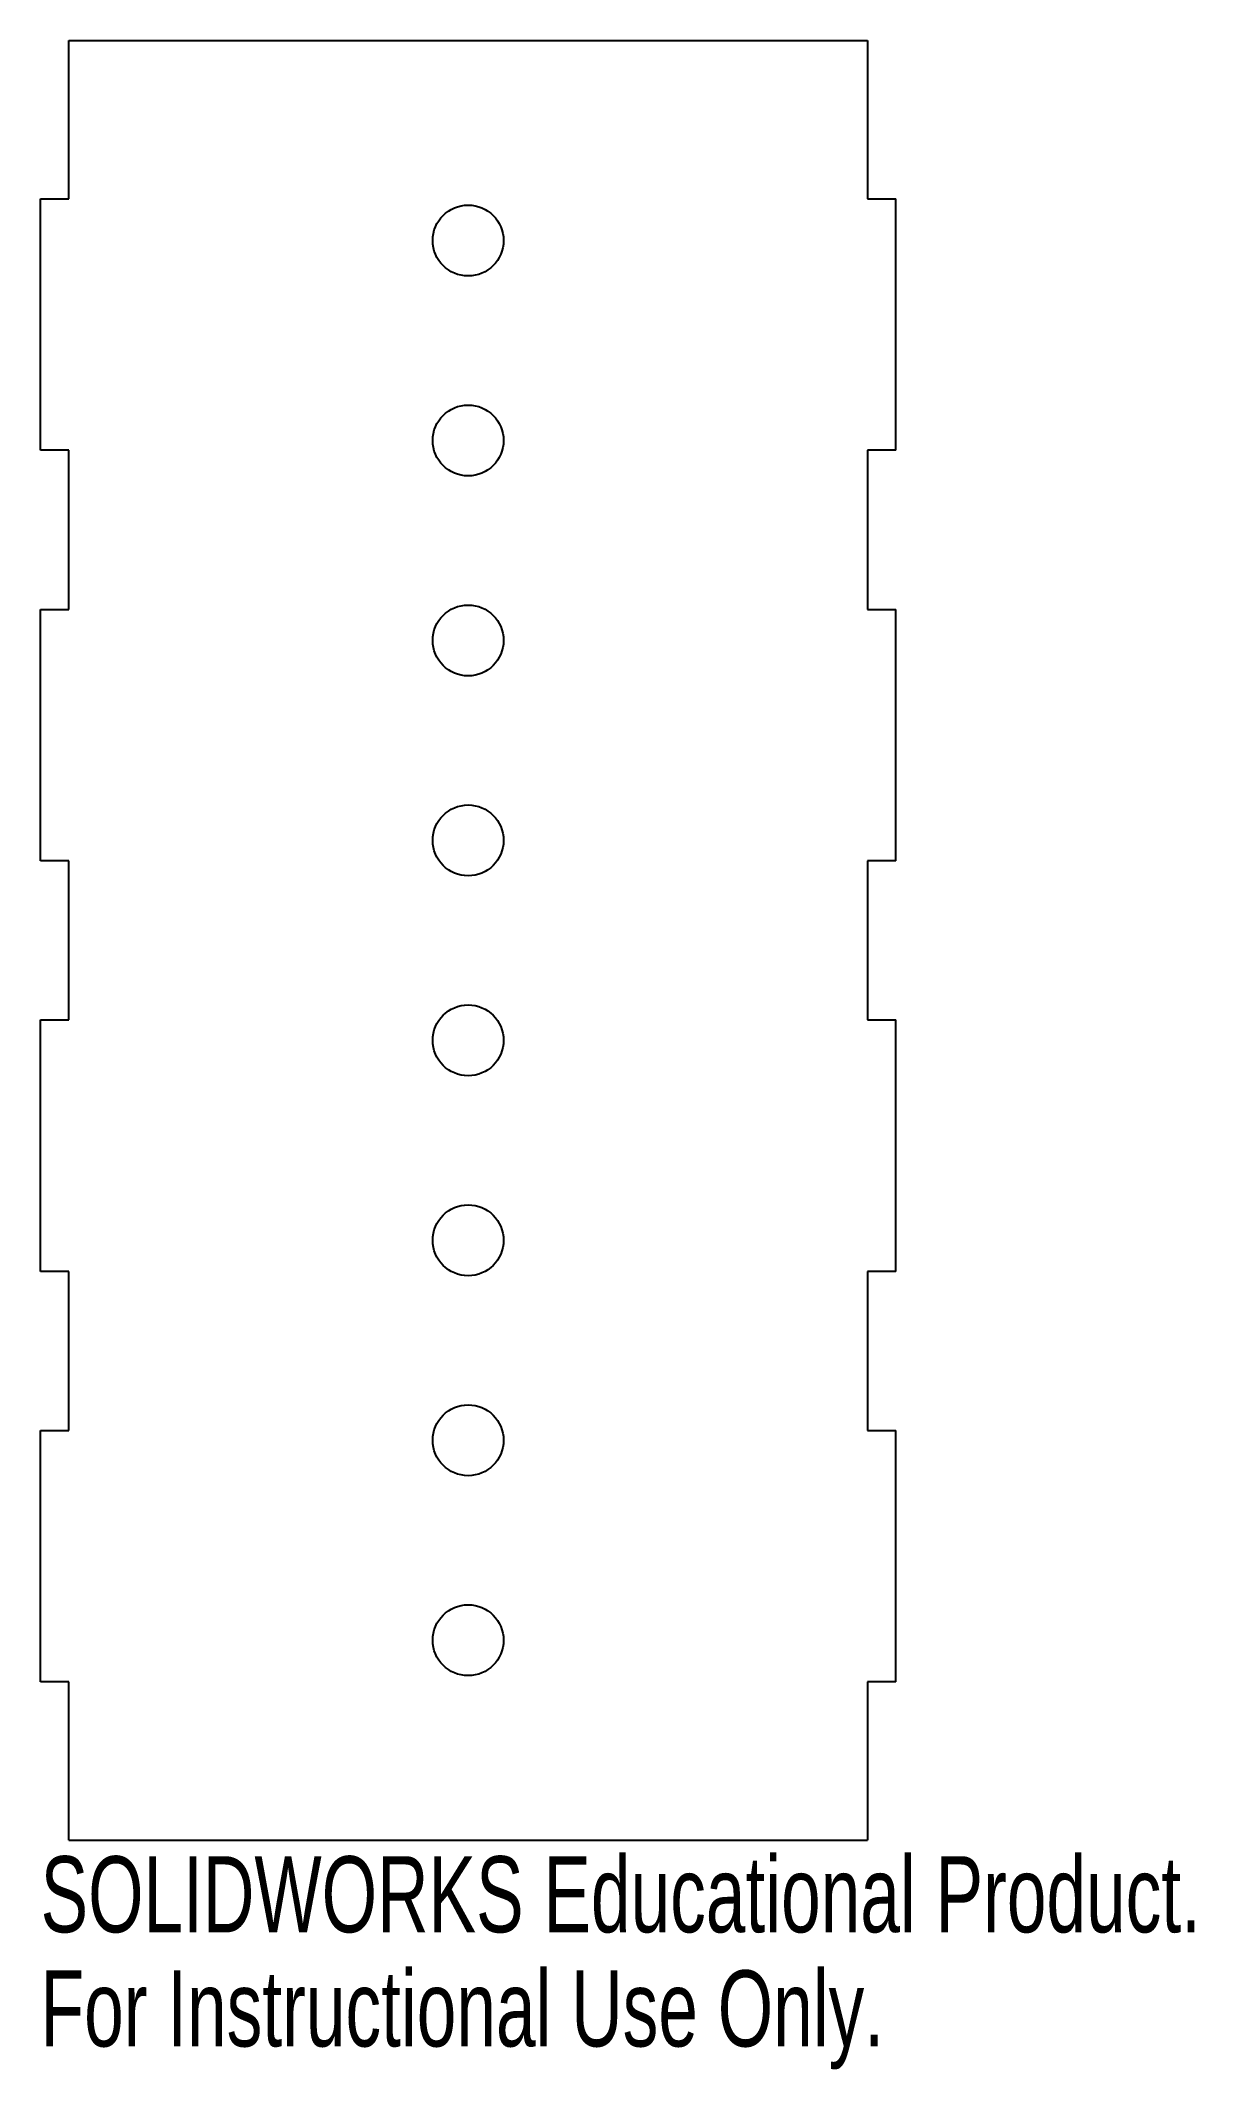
# Model space of a CAD drawing. Header units: millimetres. Extents: x -27 to 46, y -72 to 57.
import ezdxf

# ---------------------------------------------------------------- set-up
doc = ezdxf.new("R2010")
doc.units = ezdxf.units.MM
doc.styles.add('SLDTEXTSTYLE0', font='TXT', dxfattribs={"width": 0.7})

msp = doc.modelspace()

# ---------------------------------------------------------------- linework, layer by layer
at = {"color": 7, "linetype": 'Continuous', "lineweight": 25}
for p, q in [((-25.35, 57.15), (25.35, 57.15)), ((-25.35, 47.1), (-25.35, 57.15)), ((25.35, 57.15), (25.35, 47.1)), ((-27.15, 47.1), (-25.35, 47.1)), ((-27.15, 31.125), (-27.15, 47.1)), ((25.35, 47.1), (27.15, 47.1)), ((27.15, 31.125), (27.15, 47.1)), ((-25.35, 31.125), (-27.15, 31.125)), ((-25.35, 21.025), (-25.35, 31.125)), ((25.35, 31.125), (25.35, 21.025)), ((27.15, 31.125), (25.35, 31.125)), ((-27.15, 21.025), (-25.35, 21.025)), ((-27.15, 5.05), (-27.15, 21.025)), ((25.35, 21.025), (27.15, 21.025)), ((27.15, 5.05), (27.15, 21.025)), ((-25.35, 5.05), (-27.15, 5.05)), ((-25.35, -5.05), (-25.35, 5.05)), ((25.35, 5.05), (25.35, -5.05)), ((27.15, 5.05), (25.35, 5.05)), ((-27.15, -5.05), (-25.35, -5.05)), ((-27.15, -21.025), (-27.15, -5.05)), ((25.35, -5.05), (27.15, -5.05)), ((27.15, -21.025), (27.15, -5.05)), ((-25.35, -21.025), (-27.15, -21.025)), ((-25.35, -31.125), (-25.35, -21.025)), ((25.35, -21.025), (25.35, -31.125)), ((27.15, -21.025), (25.35, -21.025)), ((-27.15, -31.125), (-25.35, -31.125)), ((-27.15, -47.1), (-27.15, -31.125)), ((25.35, -31.125), (27.15, -31.125)), ((27.15, -47.1), (27.15, -31.125)), ((-25.35, -47.1), (-27.15, -47.1)), ((-25.35, -57.15), (-25.35, -47.1)), ((25.35, -47.1), (25.35, -57.15)), ((27.15, -47.1), (25.35, -47.1)), ((-25.35, -57.15), (25.35, -57.15))]:
    msp.add_line(p, q, dxfattribs=at)
for centre in [(0, 44.45), (0, 31.75), (0, 19.05), (0, 6.35), (0, -6.35), (0, -19.05), (0, -31.75), (0, -44.45)]:
    msp.add_circle(centre, 2.25, dxfattribs=at)

# ---------------------------------------------------------------- texts
at = {"color": 7, "linetype": 'Continuous', "char_height": 4.83362, "attachment_point": 1, "style": 'SLDTEXTSTYLE0'}
for s, insert in [('SOLIDWORKS Educational Product.', (-27.15, -58.17)), ('For Instructional Use Only.', (-27.15, -65.42))]:
    msp.add_mtext(s, dxfattribs=dict(at, insert=insert))

doc.saveas('drawing.dxf')
